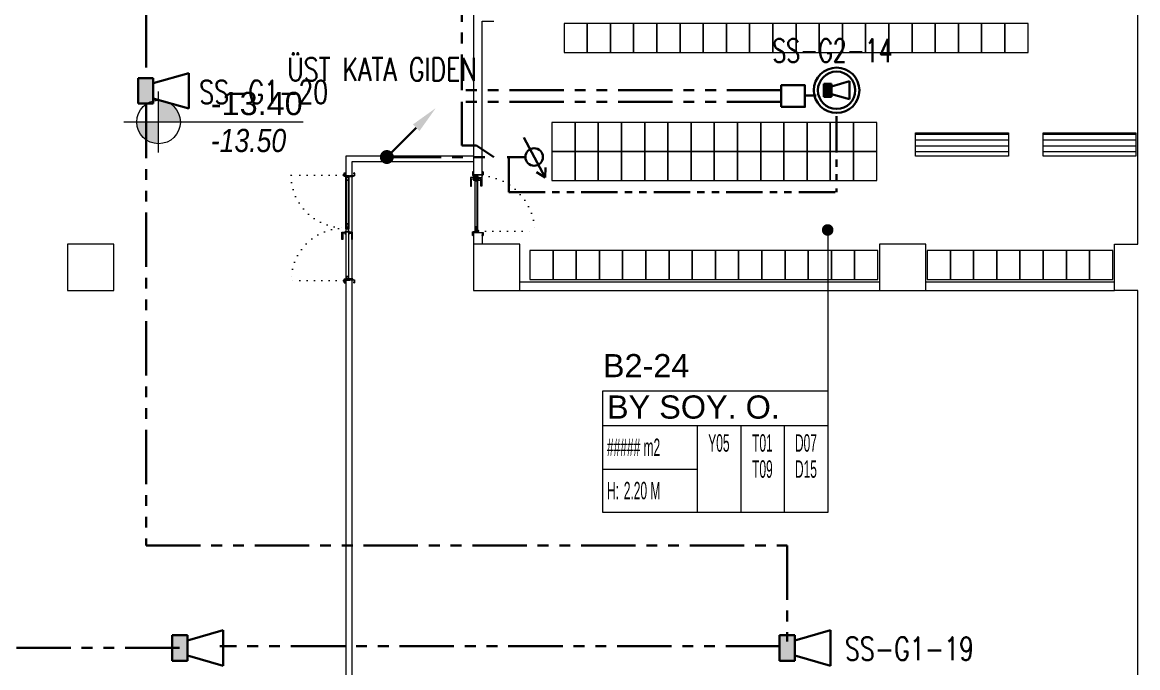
# Model space of a CAD drawing. Header units: metres. Extents: x -13545 to 152404, y -11890 to 28436.
# Drawn here: x 10462 to 12385, y 149 to 1263 of the extents above; entities that cross this region are included whole.
import ezdxf
from ezdxf.enums import TextEntityAlignment as Align

# ---------------------------------------------------------------- set-up
doc = ezdxf.new("R2010")
doc.units = ezdxf.units.M
doc.header["$LTSCALE"] = 100
doc.header["$MEASUREMENT"] = 0
for name, pattern in [('DOT2', [0.125, 0, -0.125]), ('HIDDEN', [0.375, 0.25, -0.125]), ('PHANTOM2', [1.25, 0.625, -0.125, 0.125, -0.125, 0.125, -0.125])]:
    doc.linetypes.add(name, pattern=pattern)
doc.layers.get('0').update_dxf_attribs({"color": 9, "lineweight": 9})
for name, color, linetype, lineweight in [('00', 9, 'Continuous', 9), ('01', 9, 'Continuous', 9), ('06B', 9, 'Continuous', 9), ('06C', 9, 'Continuous', 9), ('06C @ 1', 9, 'Continuous', 9), ('09', 9, 'Continuous', 9), ('10', 9, 'Continuous', 9), ('12', 9, 'Continuous', 9), ('20', 9, 'DOT2', 9), ('21', 9, 'Continuous', 9), ('21_mahal200', 9, 'Continuous', 9), ('E-3W ACİL ANONS İÇİN HOPARLÖR (GÖMME) (YANGINA DAYANIKLI)', 7, 'Continuous', 30), ('E-6W ACİL ANONS İÇİN HOPARLÖR (SIVAÜSTÜ) (YANGINA DAYANIKLI)', 7, 'Continuous', 30), ('E-KABLO', 7, 'Continuous', 30), ('E-OK', 3, 'Continuous', 30), ('E-SES AYAR ANAHTARI', 7, 'Continuous', 30), ('E-YAZI', 7, 'Continuous', 30), ('TEFRİŞ', 9, 'Continuous', 9)]:
    doc.layers.add(name, color=color, linetype=linetype, lineweight=lineweight)
doc.styles.add('Arial', font='arial.ttf', dxfattribs={"height": 2.5})
doc.styles.add('ILGAZ', font='txttw.shx')
doc.styles.add('MuuM_TEXT-ITALIC', font='ARIALNI.TTF')
doc.styles.add('MuuM_TEXT-STANDART', font='ARIALN.TTF')
doc.dimstyles.new('MuuM_DIM200', dxfattribs={"dimscale": 20, "dimtxt": 2, "dimasz": 1, "dimexe": 1, "dimexo": 1, "dimgap": 1, "dimtad": 1, "dimdec": 1, "dimrnd": 0.5, "dimdsep": 46, "dimtxsty": 'MuuM_TEXT-STANDART', "dimblk": 'ARCHTICK', "dimcen": 0, "dimdle": 0.15, "dimclrd": 256, "dimclre": 256, "dimclrt": 256, "dimadec": 0, "dimazin": 0, "dimtfac": 5, "dimtdec": 1, "dimtix": 1, "dimtmove": 2, "dimatfit": 3, "dimldrblk": 'DOT', "dimfxl": 3, "dimfxlon": 1, "dimtolj": 1, "dimlwd": -1, "dimlwe": -1, "dimarcsym": 0})

# ---------------------------------------------------------------- blocks, each defined once
blk = doc.blocks.new('100_SES AYAR ANAHTARI')
at = {"layer": 'E-SES AYAR ANAHTARI', "color": 4}
for p, q in [((1.776, 3.255), (-1.686, 1.426)), ((1.776, 3.255), (0.915, 3.283)), ((1.776, 3.255), (1.312, 2.529)), ((0, 0), (0, 1.561))]:
    blk.add_line(p, q, dxfattribs=at)
blk.add_circle((0, 2.317), 0.756, dxfattribs=at)
blk = doc.blocks.new('100_3W ACİL ANONS İÇİN HOPARLÖR (GÖMME) (YANGINA DAYANIKLI)')
at = {"layer": 'E-3W ACİL ANONS İÇİN HOPARLÖR (GÖMME) (YANGINA DAYANIKLI)', "color": 4}
for p, q in [((-1.58, -0.79), (-1.58, 0.79)), ((-1.58, 0.79), (-0.63, 0.79)), ((-0.63, 0.47), (1.58, 1.11)), ((-0.63, 0.79), (-0.63, -0.79)), ((1.58, -1.11), (1.58, 1.11)), ((-0.63, -0.79), (-1.58, -0.79)), ((-0.63, -0.47), (1.58, -1.11))]:
    blk.add_line(p, q, dxfattribs=at)
at = {"layer": 'E-3W ACİL ANONS İÇİN HOPARLÖR (GÖMME) (YANGINA DAYANIKLI)', "color": 3}
for radius in [2.8, 2.3]:
    blk.add_circle((0, 0), radius, dxfattribs=at)
at = {"layer": 'E-3W ACİL ANONS İÇİN HOPARLÖR (GÖMME) (YANGINA DAYANIKLI)', "color": 4}
blk.add_solid([(-1.58, 0.79), (-0.63, 0.79), (-1.58, -0.79), (-0.63, -0.79)], dxfattribs=at)
blk = doc.blocks.new('*U200')
at = {"layer": 'E-OK', "color": 3, "linetype": 'Continuous'}
blk.add_line((-126.3, -126.2), (0, 0), dxfattribs=at)
at = {"layer": 'E-OK', "color": 4, "linetype": 'Continuous', "const_width": 30}
blk.add_lwpolyline([(-15, 0, 1), (15, 0, 1)], format="xyb", close=True, dxfattribs=at)
at = {"layer": 'E-OK', "color": 3, "linetype": 'Continuous'}
blk.add_solid([(-112.2, -140.4), (-140.4, -112.1), (-211.2, -211)], dxfattribs=at)
blk = doc.blocks.new('100_6W ACİL ANONS İÇİN HOPARLÖR (SIVAÜSTÜ) (YANGINA DAYANIKLI)')
at = {"layer": 'E-6W ACİL ANONS İÇİN HOPARLÖR (SIVAÜSTÜ) (YANGINA DAYANIKLI)'}
blk.add_hatch(color=4, dxfattribs=at).paths.add_polyline_path([(0, 1.097), (1.317, 1.097), (1.317, -1.097), (0, -1.097)])
at = {"layer": 'E-6W ACİL ANONS İÇİN HOPARLÖR (SIVAÜSTÜ) (YANGINA DAYANIKLI)', "color": 4}
for p, q in [((0, -1.097), (0, 1.097)), ((0, 1.097), (1.317, 1.097)), ((1.317, 0.658), (4.389, 1.536)), ((1.317, 1.097), (1.317, -1.097)), ((4.389, -1.536), (4.389, 1.536)), ((1.317, -0.658), (4.389, -1.536)), ((1.317, -1.097), (0, -1.097))]:
    blk.add_line(p, q, dxfattribs=at)
blk = doc.blocks.new('p-kolon_80x80')
blk.add_lwpolyline([(-40, -40), (40, -40), (40, 40), (-40, 40)], close=True)
blk = doc.blocks.new('2.bod.sitatik')
at = {"layer": '01'}
blk.add_lwpolyline([(12385, -8550), (12385, -7830), (12345, -7830), (12345, -7750), (12385, -7750), (12385, -7030), (12385, -7030), (12345, -7030), (12345, -6950), (12385, -6950), (12385, -6950), (12385, -6322.8)], dxfattribs=at)
for p in [(10580, -7790), (11280, -7790), (11980, -7790)]:
    blk.add_blockref('p-kolon_80x80', p, dxfattribs=at)
blk = doc.blocks.new('p-kapı kolu')
for points in [[(2.2, 0), (2.2, -1.25), (-2.2, -1.25), (-2.2, 0), (2.2, 0)], [(1.225, -1.25), (1.225, -7.5), (-13.775, -7.5), (-13.775, -5.625), (-1.025, -5.625), (-1.025, -5.625), (-1.025, -1.25), (1.225, -1.25)]]:
    blk.add_lwpolyline(points)
blk = doc.blocks.new('K-AH-01')
at = {"layer": '09'}
h = blk.add_hatch(dxfattribs=at)
h.set_pattern_fill('LOGEND', color=256, scale=10, style=0)
h.set_pattern_definition([(7e-15, (-3944.073, -2726.897), (10, 10), [3, -7]), (7e-15, (-3944.073, -2726.397), (10, 10), [3, -7]), (7e-15, (-3943.573, -2725.397), (10, 10), [2, -8]), (7e-15, (-3943.073, -2724.397), (10, 10), [1.5, -8.5]), (7e-15, (-3943.073, -2723.397), (10, 10), [1, -9]), (7e-15, (-3945.573, -2722.397), (10, 10), [0.5, -2.5, 0.5, -6.5]), (7e-15, (-3944.073, -2721.897), (10, 10), [0.5, -4, 1.5, -4]), (7e-15, (-3942.073, -2721.397), (10, 10), [0.5, -0.5, 0.5, -8.5]), (7e-15, (-3942.573, -2720.897), (10, 10), [0.5, -9.5]), (7e-15, (-3943.073, -2719.897), (10, 10), [1.5, -8.5]), (7e-15, (-3943.073, -2718.897), (10, 10), [2, -8]), (7e-15, (-3943.573, -2717.897), (10, 10), [2.5, -3, 0.5, -4]), (90, (-3947.573, -2723.897), (-10, 10), [0.5, -1, 2.5, -6]), (90, (-3947.073, -2722.897), (-10, 10), [0.5, -0.5, 1.5, -7.5]), (90, (-3946.573, -2718.897), (-10, 10), [1, -9]), (90, (-3946.073, -2722.897), (-10, 10), [2, -3, 0.5, -4.5]), (90, (-3945.573, -2717.397), (-10, 10), [0.5, -9.5]), (90, (-3945.073, -2722.397), (-10, 10), [1.5, -8.5]), (90, (-3944.073, -2721.897), (-10, 10), [1, -9]), (90, (-3943.073, -2721.897), (-10, 10), [0.5, -1.5, 1.5, -6.5]), (90, (-3942.573, -2721.397), (-10, 10), [0.5, -9.5]), (90, (-3942.073, -2723.397), (-10, 10), [1.4, -8.6]), (90, (-3941.573, -2725.397), (-10, 10), [1, -9]), (90, (-3940.573, -2721.397), (-10, 10), [0.5, -9.5]), (90, (-3939.573, -2721.897), (-10, 10), [1.5, -8.5]), (90, (-3938.573, -2721.897), (-10, 10), [1.5, -8.5]), (45, (-3940.073, -2725.8966), (1e-15, 10), [0.7071, -0.7071, 0.7071, -12.020836]), (45, (-3942.073, -2723.3966), (1e-15, 10), [1.4142, -12.727936]), (45, (-3946.073, -2718.3966), (1e-15, 10), [1.4142, -12.727936]), (45, (-3944.073, -2720.8966), (1e-15, 10), [1.4142, -12.727936]), (45, (-3943.573, -2722.8966), (1e-15, 10), [1.4142, -12.727936]), (45, (-3940.573, -2724.8966), (1e-15, 10), [1.4142, -12.727936]), (45, (-3941.573, -2724.3966), (1e-15, 10), [2.12132, -12.020816]), (45, (-3944.573, -2719.8966), (1e-15, 10), [0.7071, -13.435036]), (45, (-3945.073, -2718.8966), (1e-15, 10), [0.7071, -13.435036]), (45, (-3941.073, -2718.8966), (1e-15, 10), [0.7071, -13.435036]), (45, (-3945.073, -2723.8966), (1e-15, 10), [0.7071, -13.435036]), (45, (-3939.573, -2720.3966), (1e-15, 10), [0.7071, -13.435036]), (45, (-3943.073, -2721.3966), (1e-15, 10), [0.7071, -13.435036]), (45, (-3942.073, -2720.3966), (1e-15, 10), [0.7071, -13.435036]), (135, (-3942.573, -2722.3966), (-10, 1e-15), [0.7071, -0.7071, 2.12132, -10.606616]), (135, (-3941.073, -2722.3966), (-10, 1e-15), [0.7071, -13.435036]), (135, (-3941.073, -2725.8966), (-10, 1e-15), [0.7071, -13.435036]), (135, (-3943.073, -2723.3966), (-10, 1e-15), [0.7071, -13.435036]), (135, (-3941.573, -2721.3966), (-10, 1e-15), [0.7071, -13.435036]), (135, (-3944.073, -2723.8966), (-10, 1e-15), [0.7071, -13.435036]), (135, (-3940.073, -2723.8966), (-10, 1e-15), [0.7071, -13.435036]), (135, (-3947.073, -2726.8966), (-10, 1e-15), [0.7071, -13.435036]), (135, (-3946.573, -2726.3966), (-10, 1e-15), [1.4142, -12.727936]), (135, (-3946.073, -2725.8966), (-10, 1e-15), [1.4142, -12.727936]), (135, (-3945.073, -2725.8966), (-10, 1e-15), [1.4142, -12.727936]), (135, (-3944.573, -2724.8966), (-10, 1e-15), [1.4142, -12.727936]), (135, (-3940.573, -2720.8966), (-10, 1e-15), [1.4142, -12.727936]), (135, (-3938.573, -2725.8966), (-10, 1e-15), [1.4142, -12.727936]), (135, (-3938.073, -2717.8966), (-10, 1e-15), [1.4142, -12.727936]), (135, (-3938.073, -2718.8966), (-10, 1e-15), [1.4142, -12.727936]), (135, (-3939.073, -2719.3966), (-10, 1e-15), [1.4142, -12.727936]), (135, (-3946.073, -2719.3966), (-10, 1e-15), [2.12132, -12.020816]), (135, (-3939.573, -2720.3966), (-10, 1e-15), [2.12132, -12.020816]), (26.56505, (-3945.0727, -2717.3966), (10, 4e-09), [1.118, -21.24268]), (26.56505, (-3945.0727, -2722.3966), (10, 4e-09), [1.118, -21.24268]), (26.56505, (-3944.0727, -2719.3966), (10, 4e-09), [1.118, -21.24268]), (26.56505, (-3941.0727, -2726.3966), (10, 4e-09), [1.118, -21.24268]), (26.56505, (-3941.5727, -2725.3966), (10, 4e-09), [1.118, -21.24268]), (26.56505, (-3944.5727, -2723.3966), (10, 4e-09), [1.118, -21.24268]), (26.56505, (-3944.5727, -2718.3966), (10, 4e-09), [1.118, -21.24268]), (26.56505, (-3941.5727, -2721.3966), (10, 4e-09), [2.236, -20.12468]), (63.43495, (-3941.5727, -2719.8966), (5e-10, 10), [1.118, -21.24268]), (63.43495, (-3940.0727, -2722.8966), (5e-10, 10), [1.118, -21.24268]), (63.43495, (-3945.0727, -2720.8966), (5e-10, 10), [1.118, -21.24268]), (63.43495, (-3947.0727, -2720.3966), (5e-10, 10), [1.118, -21.24268]), (63.43495, (-3941.0727, -2722.3966), (5e-10, 10), [1.118, -21.24268]), (63.43495, (-3942.0727, -2722.3966), (5e-10, 10), [1.118, -21.24268]), (63.43495, (-3946.0727, -2720.8966), (5e-10, 10), [2.236, -20.12468]), (63.43495, (-3938.5727, -2724.3966), (5e-10, 10), [2.236, -20.12468]), (63.43495, (-3939.5727, -2723.8966), (5e-10, 10), [2.236, -20.12468]), (116.56505, (-3947.5727, -2725.3966), (-4e-09, 10), [1.118, -21.24268]), (116.56505, (-3947.5727, -2719.8966), (-4e-09, 10), [1.118, -21.24268]), (116.56505, (-3945.5727, -2726.8966), (-4e-09, 10), [1.118, -21.24268]), (116.56505, (-3946.5727, -2717.8966), (-4e-09, 10), [1.118, -21.24268]), (116.56505, (-3945.5727, -2723.8966), (-4e-09, 10), [1.118, -21.24268]), (116.56505, (-3943.5727, -2722.8966), (-4e-09, 10), [1.118, -21.24268]), (116.56505, (-3942.5727, -2720.8966), (-4e-09, 10), [1.118, -21.24268]), (116.56505, (-3947.0727, -2724.8966), (3.2e-06, 10.0000016), [1.118, -21.24268]), (116.56505, (-3944.5727, -2723.3966), (-4e-09, 10), [1.118, -21.24268]), (116.56505, (-3941.5727, -2724.3966), (-4e-09, 10), [1.118, -21.24268]), (116.56505, (-3940.5727, -2723.3966), (-4e-09, 10), [1.118, -21.24268]), (116.56505, (-3938.5727, -2720.3966), (-4e-09, 10), [1.118, -21.24268]), (116.56505, (-3946.0727, -2717.3966), (-4e-09, 10), [1.118, -21.24268]), (116.56505, (-3947.5727, -2717.8966), (-4e-09, 10), [2.236, -20.12468]), (116.56505, (-3946.0727, -2724.8966), (-4e-09, 10), [2.236, -20.12468]), (153.43495, (-3947.5727, -2726.3966), (-10, 5e-10), [1.118, -21.24268]), (153.43495, (-3939.0727, -2726.8966), (-10, 5e-10), [1.118, -21.24268]), (153.43495, (-3939.5727, -2721.8966), (-10, 5e-10), [1.118, -21.24268]), (153.43495, (-3943.5727, -2725.3966), (-10, 5e-10), [1.118, -21.24268]), (153.43495, (-3944.0727, -2726.3966), (-10, 5e-10), [1.118, -21.24268]), (153.43495, (-3943.0727, -2724.3966), (-10, 5e-10), [1.118, -21.24268]), (153.43495, (-3940.0727, -2718.3966), (-10, 5e-10), [1.118, -21.24268]), (153.43495, (-3939.0727, -2717.8966), (-10, 5e-10), [2.236, -20.12468])])
h.paths.add_polyline_path([(10.8, 6.5), (10.8, 2.5), (0.8, 2.5), (0.8, 6.5)])
h = blk.add_hatch(dxfattribs=at)
h.set_pattern_fill('LOGEND', color=256, scale=10, style=0)
h.set_pattern_definition([(7e-15, (-3938.781, -2726.897), (10, 10), [3, -7]), (7e-15, (-3938.781, -2726.397), (10, 10), [3, -7]), (7e-15, (-3938.281, -2725.397), (10, 10), [2, -8]), (7e-15, (-3937.781, -2724.397), (10, 10), [1.5, -8.5]), (7e-15, (-3937.781, -2723.397), (10, 10), [1, -9]), (7e-15, (-3940.281, -2722.397), (10, 10), [0.5, -2.5, 0.5, -6.5]), (7e-15, (-3938.781, -2721.897), (10, 10), [0.5, -4, 1.5, -4]), (7e-15, (-3936.781, -2721.397), (10, 10), [0.5, -0.5, 0.5, -8.5]), (7e-15, (-3937.281, -2720.897), (10, 10), [0.5, -9.5]), (7e-15, (-3937.781, -2719.897), (10, 10), [1.5, -8.5]), (7e-15, (-3937.781, -2718.897), (10, 10), [2, -8]), (7e-15, (-3938.281, -2717.897), (10, 10), [2.5, -3, 0.5, -4]), (90, (-3942.281, -2723.897), (-10, 10), [0.5, -1, 2.5, -6]), (90, (-3941.781, -2722.897), (-10, 10), [0.5, -0.5, 1.5, -7.5]), (90, (-3941.281, -2718.897), (-10, 10), [1, -9]), (90, (-3940.781, -2722.897), (-10, 10), [2, -3, 0.5, -4.5]), (90, (-3940.281, -2717.397), (-10, 10), [0.5, -9.5]), (90, (-3939.781, -2722.397), (-10, 10), [1.5, -8.5]), (90, (-3938.781, -2721.897), (-10, 10), [1, -9]), (90, (-3937.781, -2721.897), (-10, 10), [0.5, -1.5, 1.5, -6.5]), (90, (-3937.281, -2721.397), (-10, 10), [0.5, -9.5]), (90, (-3936.781, -2723.397), (-10, 10), [1.4, -8.6]), (90, (-3936.281, -2725.397), (-10, 10), [1, -9]), (90, (-3935.281, -2721.397), (-10, 10), [0.5, -9.5]), (90, (-3934.281, -2721.897), (-10, 10), [1.5, -8.5]), (90, (-3933.281, -2721.897), (-10, 10), [1.5, -8.5]), (45, (-3934.781, -2725.8966), (1e-15, 10), [0.7071, -0.7071, 0.7071, -12.020836]), (45, (-3936.781, -2723.3966), (1e-15, 10), [1.4142, -12.727936]), (45, (-3940.781, -2718.3966), (1e-15, 10), [1.4142, -12.727936]), (45, (-3938.781, -2720.8966), (1e-15, 10), [1.4142, -12.727936]), (45, (-3938.281, -2722.8966), (1e-15, 10), [1.4142, -12.727936]), (45, (-3935.281, -2724.8966), (1e-15, 10), [1.4142, -12.727936]), (45, (-3936.281, -2724.3966), (1e-15, 10), [2.12132, -12.020816]), (45, (-3939.281, -2719.8966), (1e-15, 10), [0.7071, -13.435036]), (45, (-3939.781, -2718.8966), (1e-15, 10), [0.7071, -13.435036]), (45, (-3935.781, -2718.8966), (1e-15, 10), [0.7071, -13.435036]), (45, (-3939.781, -2723.8966), (1e-15, 10), [0.7071, -13.435036]), (45, (-3934.281, -2720.3966), (1e-15, 10), [0.7071, -13.435036]), (45, (-3937.781, -2721.3966), (1e-15, 10), [0.7071, -13.435036]), (45, (-3936.781, -2720.3966), (1e-15, 10), [0.7071, -13.435036]), (135, (-3937.281, -2722.3966), (-10, 1e-15), [0.7071, -0.7071, 2.12132, -10.606616]), (135, (-3935.781, -2722.3966), (-10, 1e-15), [0.7071, -13.435036]), (135, (-3935.781, -2725.8966), (-10, 1e-15), [0.7071, -13.435036]), (135, (-3937.781, -2723.3966), (-10, 1e-15), [0.7071, -13.435036]), (135, (-3936.281, -2721.3966), (-10, 1e-15), [0.7071, -13.435036]), (135, (-3938.781, -2723.8966), (-10, 1e-15), [0.7071, -13.435036]), (135, (-3934.781, -2723.8966), (-10, 1e-15), [0.7071, -13.435036]), (135, (-3941.781, -2726.8966), (-10, 1e-15), [0.7071, -13.435036]), (135, (-3941.281, -2726.3966), (-10, 1e-15), [1.4142, -12.727936]), (135, (-3940.781, -2725.8966), (-10, 1e-15), [1.4142, -12.727936]), (135, (-3939.781, -2725.8966), (-10, 1e-15), [1.4142, -12.727936]), (135, (-3939.281, -2724.8966), (-10, 1e-15), [1.4142, -12.727936]), (135, (-3935.281, -2720.8966), (-10, 1e-15), [1.4142, -12.727936]), (135, (-3933.281, -2725.8966), (-10, 1e-15), [1.4142, -12.727936]), (135, (-3932.781, -2717.8966), (-10, 1e-15), [1.4142, -12.727936]), (135, (-3932.781, -2718.8966), (-10, 1e-15), [1.4142, -12.727936]), (135, (-3933.781, -2719.3966), (-10, 1e-15), [1.4142, -12.727936]), (135, (-3940.781, -2719.3966), (-10, 1e-15), [2.12132, -12.020816]), (135, (-3934.281, -2720.3966), (-10, 1e-15), [2.12132, -12.020816]), (26.56505, (-3939.7813, -2717.3966), (10, 4e-09), [1.118, -21.24268]), (26.56505, (-3939.7813, -2722.3966), (10, 4e-09), [1.118, -21.24268]), (26.56505, (-3938.7813, -2719.3966), (10, 4e-09), [1.118, -21.24268]), (26.56505, (-3935.7813, -2726.3966), (10, 4e-09), [1.118, -21.24268]), (26.56505, (-3936.2813, -2725.3966), (10, 4e-09), [1.118, -21.24268]), (26.56505, (-3939.2813, -2723.3966), (10, 4e-09), [1.118, -21.24268]), (26.56505, (-3939.2813, -2718.3966), (10, 4e-09), [1.118, -21.24268]), (26.56505, (-3936.2813, -2721.3966), (10, 4e-09), [2.236, -20.12468]), (63.43495, (-3936.2813, -2719.8966), (5e-10, 10), [1.118, -21.24268]), (63.43495, (-3934.7813, -2722.8966), (5e-10, 10), [1.118, -21.24268]), (63.43495, (-3939.7813, -2720.8966), (5e-10, 10), [1.118, -21.24268]), (63.43495, (-3941.7813, -2720.3966), (5e-10, 10), [1.118, -21.24268]), (63.43495, (-3935.7813, -2722.3966), (5e-10, 10), [1.118, -21.24268]), (63.43495, (-3936.7813, -2722.3966), (5e-10, 10), [1.118, -21.24268]), (63.43495, (-3940.7813, -2720.8966), (5e-10, 10), [2.236, -20.12468]), (63.43495, (-3933.2813, -2724.3966), (5e-10, 10), [2.236, -20.12468]), (63.43495, (-3934.2813, -2723.8966), (5e-10, 10), [2.236, -20.12468]), (116.56505, (-3942.2813, -2725.3966), (-4e-09, 10), [1.118, -21.24268]), (116.56505, (-3942.2813, -2719.8966), (-4e-09, 10), [1.118, -21.24268]), (116.56505, (-3940.2813, -2726.8966), (-4e-09, 10), [1.118, -21.24268]), (116.56505, (-3941.2813, -2717.8966), (-4e-09, 10), [1.118, -21.24268]), (116.56505, (-3940.2813, -2723.8966), (-4e-09, 10), [1.118, -21.24268]), (116.56505, (-3938.2813, -2722.8966), (-4e-09, 10), [1.118, -21.24268]), (116.56505, (-3937.2813, -2720.8966), (-4e-09, 10), [1.118, -21.24268]), (116.56505, (-3941.7813, -2724.8966), (3.2e-06, 10.0000016), [1.118, -21.24268]), (116.56505, (-3939.2813, -2723.3966), (-4e-09, 10), [1.118, -21.24268]), (116.56505, (-3936.2813, -2724.3966), (-4e-09, 10), [1.118, -21.24268]), (116.56505, (-3935.2813, -2723.3966), (-4e-09, 10), [1.118, -21.24268]), (116.56505, (-3933.2813, -2720.3966), (-4e-09, 10), [1.118, -21.24268]), (116.56505, (-3940.7813, -2717.3966), (-4e-09, 10), [1.118, -21.24268]), (116.56505, (-3942.2813, -2717.8966), (-4e-09, 10), [2.236, -20.12468]), (116.56505, (-3940.7813, -2724.8966), (-4e-09, 10), [2.236, -20.12468]), (153.43495, (-3942.2813, -2726.3966), (-10, 5e-10), [1.118, -21.24268]), (153.43495, (-3933.7813, -2726.8966), (-10, 5e-10), [1.118, -21.24268]), (153.43495, (-3934.2813, -2721.8966), (-10, 5e-10), [1.118, -21.24268]), (153.43495, (-3938.2813, -2725.3966), (-10, 5e-10), [1.118, -21.24268]), (153.43495, (-3938.7813, -2726.3966), (-10, 5e-10), [1.118, -21.24268]), (153.43495, (-3937.7813, -2724.3966), (-10, 5e-10), [1.118, -21.24268]), (153.43495, (-3934.7813, -2718.3966), (-10, 5e-10), [1.118, -21.24268]), (153.43495, (-3933.7813, -2717.8966), (-10, 5e-10), [2.236, -20.12468])])
h.paths.add_polyline_path([(89.1, 2.5), (89.1, 6.5), (99.1, 6.5), (99.1, 2.5)])
at = {"layer": '10'}
for points in [[(-0.4, -1.7), (1.3, -1.7, 0.414214), (1.6, -1.4), (1.6, 1.1, 0.414214), (1.3, 1.4, 0.414214), (1, 1.1), (1, 0.2), (0.2, 0.2), (0.2, 16.4, 0.414214), (-0.1, 16.7), (-4.6, 16.7, 0.414214), (-4.9, 16.4), (-4.9, 15.3, 0.414214), (-4.6, 15), (-3.5, 15), (-3.5, 15.2), (-4.6, 15.2, -0.414214), (-4.7, 15.3), (-4.7, 16.4, -0.414214), (-4.6, 16.5), (-0.2, 16.5), (-0.1, 16.5, -0.414214), (0, 16.4), (0, 0), (1.2, 0), (1.2, 1.1, -0.414214), (1.3, 1.2, -0.414214), (1.4, 1.1), (1.4, -1.4, -0.414214), (1.3, -1.5), (-0.4, -1.5), (-4.6, -1.5, -0.414214), (-4.7, -1.4), (-4.7, -0.3, -0.414214), (-4.6, -0.2), (-3.5, -0.2), (-3.5, 0), (-4.6, 0, 0.414214), (-4.9, -0.3), (-4.9, -1.4, 0.414214), (-4.6, -1.7)], [(2.1, 7.6), (0.8, 7), (0.8, 4.1), (0.6, 4.1), (0.6, 7.1), (2, 7.8, -14.796002)], [(100.4, -1.7), (98.7, -1.7, -0.414214), (98.4, -1.4), (98.4, 1.1, -0.414214), (98.7, 1.4, -0.414214), (99, 1.1), (99, 0.2), (99.8, 0.2), (99.8, 16.4, -0.414214), (100.1, 16.7), (104.6, 16.7, -0.414214), (104.9, 16.4), (104.9, 15.3, -0.414214), (104.6, 15), (103.5, 15), (103.5, 15.2), (104.6, 15.2, 0.414214), (104.7, 15.3), (104.7, 16.4, 0.414214), (104.6, 16.5), (100.2, 16.5), (100.1, 16.5, 0.414214), (100, 16.4), (100, 0), (98.8, 0), (98.8, 1.1, 0.414214), (98.7, 1.2, 0.414214), (98.6, 1.1), (98.6, -1.4, 0.414214), (98.7, -1.5), (100.4, -1.5), (104.6, -1.5, 0.414214), (104.7, -1.4), (104.7, -0.3, 0.414214), (104.6, -0.2), (103.5, -0.2), (103.5, 0), (104.6, 0, -0.414214), (104.9, -0.3), (104.9, -1.4, -0.414214), (104.6, -1.7)]]:
    blk.add_lwpolyline(points, format="xyb", close=True, dxfattribs=at)
blk.add_circle((2.7, 8.1), 0.55, dxfattribs=at)
at = {"layer": '12'}
for points in [[(0.8, 6.5), (99.1, 6.5), (99.1, 7), (0.8, 7)], [(0.8, 2.5), (10.8, 2.5), (10.8, 6.5), (0.8, 6.5)], [(0.8, 2.5), (99.1, 2.5), (99.1, 2), (0.8, 2)], [(89.1, 2.5), (99.1, 2.5), (99.1, 6.5), (89.1, 6.5)]]:
    blk.add_lwpolyline(points, close=True, dxfattribs=at)
at = {"layer": '20'}
blk.add_lwpolyline([(2.7, 8.1), (2.7, 105.2)], dxfattribs=at)
at = {"layer": '20', "linetype": 'HIDDEN'}
for points in [[(2, 6.9), (2, 5.4), (3.5, 5.4), (3.5, 6.9)], [(2.2, 7.6), (2.2, 5.6), (3.3, 5.6), (3.3, 7.6)]]:
    blk.add_lwpolyline(points, dxfattribs=at)
at = {"layer": '20'}
blk.add_arc((0.8, 7), 98.3, 357.0842, 88.8632, dxfattribs=at)
at = {"layer": '06C @ 1', "xscale": -1, "rotation": 180}
blk.add_blockref('p-kapı kolu', (94.1, 7), dxfattribs=at)
at = {"layer": '06C @ 1'}
blk.add_blockref('p-kapı kolu', (94.1, 2), dxfattribs=at)
blk = doc.blocks.new('0_elevationtarget-p-bk')
h = blk.add_hatch(color=250)
h.paths.add_polyline_path([(1.875, 0, 0.414214), (0, 1.875), (0, 0)])
h.paths.add_polyline_path([(0, 0), (-1.875, 0, 0.414214), (0, -1.875)])
blk.add_line((0, -2.625), (0, 2.625))
blk.add_lwpolyline([(12.453, 0), (-3, 0)])
blk.add_circle((0, 0), 1.875)
at = {"style": 'Arial'}
blk.add_attdef('BITMISKOT', text='', height=2, dxfattribs=at).set_placement((4.5, 0), align=Align.BOTTOM_LEFT)
at = {"style": 'MuuM_TEXT-ITALIC'}
blk.add_attdef('FINISHINGFLOORLEVEL', text='', height=2, dxfattribs=at).set_placement((4.5, -0.592), align=Align.TOP_LEFT)
blk = doc.blocks.new('_ArchTick')
at = {"color": 0, "linetype": 'ByBlock', "const_width": 0.15}
blk.add_lwpolyline([(-0.5, -0.5), (0.5, 0.5)], dxfattribs=at)
blk = doc.blocks.new('_Dot')
at = {"color": 0, "linetype": 'ByBlock', "lineweight": -2}
blk.add_line((-0.5, 0), (-1, 0), dxfattribs=at)
at = {"color": 0, "linetype": 'ByBlock', "const_width": 0.5}
blk.add_lwpolyline([(-0.25, 0, 1), (0.25, 0, 1)], format="xyb", close=True, dxfattribs=at)
blk = doc.blocks.new('0_roomno2')
blk.add_lwpolyline([(19.375, -10.5), (0, -10.5), (0, 0), (19.375, 0)], close=True)
for points in [[(0, -3), (19.375, -3)], [(8.125, -3), (8.125, -10.5)], [(11.875, -3), (11.875, -10.5)], [(15.625, -3), (15.625, -10.5)], [(0, -6.75), (8.125, -6.75)]]:
    blk.add_lwpolyline(points)
at = {"style": 'MuuM_TEXT-STANDART', "width": 0.6}
blk.add_text('H:', height=1.5, dxfattribs=at).set_placement((0.35, -8.608), align=Align.MIDDLE_LEFT)
at = {"style": 'Arial'}
blk.add_attdef('ODANO', (0, 1.17), '', height=2, dxfattribs=at)
blk.add_attdef('MEKANADI', text='', height=2, dxfattribs=at).set_placement((0.35, -3), align=Align.BOTTOM_LEFT)
at = {"style": 'MuuM_TEXT-STANDART', "width": 0.6}
for tag, p in [('YER01', (10, -4.5)), ('TAVAN01', (13.75, -4.5)), ('DUVAR01', (17.5, -4.5)), ('YER02', (10, -6.75)), ('TAVAN02', (13.75, -6.75)), ('DUVAR02', (17.5, -6.75)), ('YER03', (10, -9)), ('TAVAN03', (13.75, -9)), ('DUVAR03', (17.5, -9))]:
    blk.add_attdef(tag, text='', height=1.5, dxfattribs=at).set_placement(p, align=Align.MIDDLE_CENTER)
for tag, p in [('M2', (0.35, -4.875)), ('TEMIZTAVANYUKSEKLIGI', (1.8, -8.608))]:
    blk.add_attdef(tag, text='', height=1.5, dxfattribs=at).set_placement(p, align=Align.MIDDLE_LEFT)
blk = doc.blocks.new('p-giyinme dolabı')
blk.add_lwpolyline([(40, -20), (40, 20), (-10, 20), (-10, -20)], close=True)
blk = doc.blocks.new('p-bank')
h = blk.add_hatch()
h.set_pattern_fill('_USER', color=256, scale=10, angle=90, pattern_type=0)
h.set_pattern_definition([(90, (-220, 160), (-10, 6e-16), [])])
h.paths.add_polyline_path([(-20, 0), (-20, 160), (20, 160), (20, 0)])
blk.add_lwpolyline([(-20, 0), (-20, 160), (20, 160), (20, 0)], close=True)
blk = doc.blocks.new('prf-scr2')
at = {"linetype": 'DOT2', "ltscale": 10}
blk.add_line((0, 0.2), (0, -1.1), dxfattribs=at)
for p, q in [((-0.1, -0.2), (0.1, -0.3)), ((0.1, -0.2), (-0.1, -0.2)), ((0.1, -0.3), (-0.1, -0.3)), ((-0.1, -0.3), (0.1, -0.4)), ((0.1, -0.4), (-0.1, -0.4)), ((0.1, -0.5), (-0.1, -0.4)), ((-0.1, -0.4), (0.1, -0.4)), ((0.1, -0.6), (-0.1, -0.5)), ((-0.1, -0.5), (0.1, -0.5)), ((-0.1, -0.6), (0.1, -0.7)), ((0.1, -0.6), (-0.1, -0.6)), ((-0.1, -0.6), (0.1, -0.6)), ((-0.1, -0.7), (0.1, -0.8)), ((0.1, -0.7), (-0.1, -0.7)), ((-0.1, -0.8), (0.1, -0.8)), ((0.1, -0.8), (-0.1, -0.8)), ((0.1, -0.2), (0, -0.1)), ((0, -0.2), (0.1, -0.2))]:
    blk.add_line(p, q)
blk.add_lwpolyline([(0.2, 0), (-0.2, 0), (-0.2, 0), (-0.1, -0.1), (0.1, -0.1), (0.2, 0), (0.2, 0)], close=True)
for points in [[(0.2, 0), (-0.2, 0)], [(-0.1, -0.1), (-0.1, -0.2), (-0.1, -0.2), (-0.1, -0.2), (-0.1, -0.2), (-0.1, -0.3), (-0.1, -0.3), (-0.1, -0.3), (-0.1, -0.3), (-0.1, -0.4), (-0.1, -0.4), (-0.1, -0.4), (-0.1, -0.4), (-0.1, -0.4), (-0.1, -0.5), (-0.1, -0.5), (-0.1, -0.5), (-0.1, -0.5), (-0.1, -0.5), (-0.1, -0.5), (-0.1, -0.6), (-0.1, -0.6), (-0.1, -0.6), (-0.1, -0.6), (-0.1, -0.6), (-0.1, -0.7), (-0.1, -0.7), (-0.1, -0.7), (-0.1, -0.7), (-0.1, -0.7), (-0.1, -0.8), (-0.1, -0.8), (-0.1, -0.8), (-0.1, -0.8), (0, -0.9), (0, -0.9), (0, -0.9), (0.1, -0.8), (0.1, -0.8), (0.1, -0.7), (0.1, -0.7), (0.1, -0.7), (0.1, -0.7), (0.1, -0.7), (0.1, -0.7), (0.1, -0.6), (0.1, -0.6), (0.1, -0.6), (0.1, -0.6), (0.1, -0.6), (0.1, -0.5), (0.1, -0.5), (0.1, -0.5), (0.1, -0.5), (0.1, -0.4), (0.1, -0.4), (0.1, -0.4), (0.1, -0.4), (0.1, -0.4), (0.1, -0.3), (0.1, -0.3), (0.1, -0.3), (0.1, -0.3), (0.1, -0.3), (0.1, -0.3), (0.1, -0.2), (0.1, -0.2), (0.1, -0.2), (0.1, -0.2), (0.1, -0.2), (0.1, -0.1)]]:
    blk.add_lwpolyline(points)
blk = doc.blocks.new('gr-p-barel kilitli kapı kolu')
at = {"flags": 128}
for points in [[(-0.9, 0.8), (-0.9, 4.9), (-11.7, 4.9), (-11.7, 6.7), (0.9, 6.7), (0.9, 0.8)], [(-0.8, 5), (0.8, 6.6)]]:
    blk.add_lwpolyline(points, dxfattribs=at)
blk.add_lwpolyline([(-2.75, 0), (-2.75, 0.7), (2.75, 0.7), (2.75, 0)])
blk.add_lwpolyline([(-1.3, 0.7), (1.3, 0.7), (1.3, 0.8), (-1.3, 0.8)], close=True)
blk = doc.blocks.new('p-de-02')
at = {"layer": '06C'}
blk.add_lwpolyline([(106.3, -16.6, 1), (106.3, -15.8), (104.3, -15.8), (104.3, -16.6), (106.4, -16.6)], format="xyb", dxfattribs=at)
blk.add_arc((106.3, -16.2), 0.5, 233.1301, 126.8699, dxfattribs=at)
at = {"layer": '09'}
for p, q in [((108.1, -16.7), (108.1, -16.6)), ((108.2, -16.7), (108.2, -16.6)), ((108.3, -16.6), (108.3, -16.7)), ((108.4, -16.7), (108.4, -16.6)), ((108.5, -16.6), (108.5, -16.7)), ((108.6, -16.7), (108.6, -16.6)), ((108.7, -16.6), (108.7, -16.7)), ((108.8, -16.6), (108.8, -16.7)), ((109.3, -21.9), (109.3, -21.7)), ((109.4, -21.7), (109.4, -21.9)), ((109.5, -21.9), (109.5, -21.7)), ((109.6, -21.7), (109.6, -21.9)), ((109.7, -21.9), (109.7, -21.7)), ((109.8, -21.7), (109.8, -21.9)), ((109.9, -21.9), (109.9, -21.7)), ((110, -21.9), (110, -21.7))]:
    blk.add_line(p, q, dxfattribs=at)
at = {"layer": '10'}
for points in [[(14.2, -6.8, -0.414214), (14.3, -6.7), (18.7, -6.7, -0.414214), (18.8, -6.8), (18.8, -14.1), (19, -14.1), (19, -6.8, 0.414214), (18.7, -6.5), (14.3, -6.5, 0.414214), (14, -6.8), (14, -7.7, 0.414214), (14.3, -8), (15.4, -8), (15.4, -7.8), (14.3, -7.8, -0.414214), (14.2, -7.7)], [(19, -9.7, -0.414214), (19.3, -9.4), (20.3, -9.4, -0.414214), (20.6, -9.7), (20.6, -16.1, -0.414214), (20.3, -16.4, -0.414214), (20, -16.1), (20, -15.2), (19, -15.2), (19, -24.2, -0.414214), (18.7, -24.5), (14.3, -24.5, -0.414214), (14, -24.2), (14, -23.3, -0.414214), (14.3, -23), (15.4, -23), (15.4, -23.2), (14.3, -23.2, 0.414214), (14.2, -23.3), (14.2, -24.2, 0.414214), (14.3, -24.3), (18.7, -24.3, 0.414214), (18.8, -24.2), (18.8, -15), (20.2, -15), (20.2, -16.1, 0.414214), (20.3, -16.2, 0.414214), (20.4, -16.1), (20.4, -9.7, 0.414214), (20.3, -9.6), (19.3, -9.6, 0.414214), (19.2, -9.7), (19.2, -10.6), (19, -10.6)], [(198.6, -9.7, 0.414214), (198.3, -9.4), (197.3, -9.4, 0.414214), (197, -9.7), (197, -16.1, 0.414214), (197.3, -16.4, 0.414214), (197.6, -16.1), (197.6, -15.2), (198.6, -15.2), (198.6, -24.2, 0.414214), (198.9, -24.5), (203.3, -24.5, 0.414214), (203.6, -24.2), (203.6, -23.3, 0.414214), (203.3, -23), (202.2, -23), (202.2, -23.2), (203.3, -23.2, -0.414214), (203.4, -23.3), (203.4, -24.2, -0.414214), (203.3, -24.3), (198.9, -24.3, -0.414214), (198.8, -24.2), (198.8, -15), (197.4, -15), (197.4, -16.1, -0.414214), (197.3, -16.2, -0.414214), (197.2, -16.1), (197.2, -9.7, -0.414214), (197.3, -9.6), (198.3, -9.6, -0.414214), (198.4, -9.7), (198.4, -10.6), (198.6, -10.6)], [(203.4, -6.8, 0.414214), (203.3, -6.7), (198.9, -6.7, 0.414214), (198.8, -6.8), (198.8, -14.1), (198.6, -14.1), (198.6, -6.8, -0.414214), (198.9, -6.5), (203.3, -6.5, -0.414214), (203.6, -6.8), (203.6, -7.7, -0.414214), (203.3, -8), (202.2, -8), (202.2, -7.8), (203.3, -7.8, 0.414214), (203.4, -7.7)], [(18.4, -25), (19.8, -24.4), (19.8, -21.5), (20, -21.5), (20, -24.5), (18.5, -25.2, -14.796002)], [(199.2, -25), (197.8, -24.4), (197.8, -21.5), (197.6, -21.5), (197.6, -24.5), (199.1, -25.2, 14.796002)]]:
    blk.add_lwpolyline(points, format="xyb", close=True, dxfattribs=at)
for points in [[(108.2, -20.1), (108.2, -18.1), (108.5, -18.1), (108.5, -17), (20.3, -17), (20.3, -18.1), (20.6, -18.1), (20.6, -20.1), (20.3, -20.1), (20.3, -18.3), (20, -18.3), (20, -16.7), (108.8, -16.7), (108.8, -18.3), (108.5, -18.3), (108.5, -20.1)], [(108.2, -18.1), (108.2, -20.1), (108.8, -20.1), (108.8, -21.7), (20, -21.7), (20, -20.1), (20.6, -20.1), (20.6, -18.1), (20.9, -18.1), (20.9, -20.3), (20.3, -20.3), (20.3, -21.4), (108.5, -21.4), (108.5, -20.3), (107.9, -20.3), (107.9, -18.1), (108.2, -18.1)], [(109.9, -20.1), (109.9, -18.1), (109.6, -18.1), (109.6, -17), (197.3, -17), (197.3, -18.1), (197, -18.1), (197, -20.1), (197.3, -20.1), (197.3, -18.3), (197.6, -18.3), (197.6, -16.7), (109.3, -16.7), (109.3, -18.3), (109.6, -18.3), (109.6, -20.1)], [(109.9, -18.1), (109.9, -20.1), (109.3, -20.1), (109.3, -21.7), (197.6, -21.7), (197.6, -20.1), (197, -20.1), (197, -18.1), (196.7, -18.1), (196.7, -20.3), (197.3, -20.3), (197.3, -21.4), (109.6, -21.4), (109.6, -20.3), (110.2, -20.3), (110.2, -18.1), (109.9, -18.1)]]:
    blk.add_lwpolyline(points, dxfattribs=at)
for points in [[(20.9, -17.2), (26.9, -17.2), (26.9, -21.2), (20.9, -21.2)], [(21.2, -17.5), (26.6, -17.5), (26.6, -20.9), (21.2, -20.9)], [(107.9, -17.2), (101.9, -17.2), (101.9, -21.2), (107.9, -21.2)], [(107.6, -17.5), (102.2, -17.5), (102.2, -20.9), (107.6, -20.9)], [(110, -16.1), (108.1, -16.1), (108.1, -16.6), (110.6, -16.6), (110.6, -16.6), (110.6, -16.1)], [(110.2, -17.2), (116.2, -17.2), (116.2, -21.2), (110.2, -21.2)], [(110.5, -17.5), (115.9, -17.5), (115.9, -20.9), (110.5, -20.9)], [(196.7, -17.2), (192.7, -17.2), (192.7, -21.2), (196.7, -21.2)], [(196.4, -17.5), (193, -17.5), (193, -20.9), (196.4, -20.9)], [(108.1, -22.4), (110, -22.4), (110, -21.9), (108.1, -21.9), (107.5, -21.9), (107.5, -22.4)]]:
    blk.add_lwpolyline(points, close=True, dxfattribs=at)
for centre in [(17.8, -25.5), (199.8, -25.5)]:
    blk.add_circle(centre, 0.55, dxfattribs=at)
at = {"layer": '20'}
for p, q in [((17.8, -25.5), (17.8, -116)), ((199.8, -25.5), (199.8, -116))]:
    blk.add_line(p, q, dxfattribs=at)
at = {"layer": '20', "linetype": 'HIDDEN'}
for points in [[(18.6, -24.3), (18.6, -23), (17.1, -23), (17.1, -24.3)], [(18.4, -25), (18.4, -23.2), (17.3, -23.2), (17.3, -25)], [(199, -24.3), (199, -23), (200.5, -23), (200.5, -24.3)], [(199.2, -25), (199.2, -23.2), (200.3, -23.2), (200.3, -25)]]:
    blk.add_lwpolyline(points, dxfattribs=at)
at = {"layer": '20'}
for centre, start, end in [((17.8, -25.5), 270, 2.4057), ((199.8, -25.5), 177.5943, 270)]:
    blk.add_arc(centre, 90.5, start, end, dxfattribs=at)
at = {"layer": '06B', "xscale": -1}
blk.add_blockref('gr-p-barel kilitli kapı kolu', (117.3, -16.7), dxfattribs=at)
at = {"layer": '06B', "rotation": 180}
blk.add_blockref('gr-p-barel kilitli kapı kolu', (117.3, -21.7), dxfattribs=at)
at = {"layer": '10', "xscale": -1, "rotation": 90}
for p in [(20.3, -19.2), (109.6, -19.2)]:
    blk.add_blockref('prf-scr2', p, dxfattribs=at)
at = {"layer": '10', "rotation": 270}
for p in [(108.5, -19.2), (197.3, -19.2)]:
    blk.add_blockref('prf-scr2', p, dxfattribs=at)
blk = doc.blocks.new('2.bod.Mimari')
at = {"layer": '00'}
for points in [[(11240, -7030), (11240, -7640)], [(11255, -7640), (11255, -7365), (11275, -7365)], [(11240, -7597.78), (11020, -7597.78), (11020, -9130)], [(11240, -7607.78), (11030, -7607.78), (11030, -9130)], [(11255, -7640), (11240, -7640)], [(11255, -7730), (11240, -7730)], [(11240, -7730), (11240, -7750)], [(11255, -7730), (11255, -7750)], [(11320, -7815), (11940, -7815)], [(12020, -7815), (12345, -7815)], [(11320, -7830), (11940, -7830)], [(12020, -7830), (12345, -7830)]]:
    blk.add_lwpolyline(points, dxfattribs=at)
at = {"xscale": -1, "rotation": 270}
blk.add_blockref('K-AH-01', (11240, -7730), dxfattribs=at)
at = {"layer": '10', "rotation": 270}
blk.add_blockref('p-de-02', (11041.5, -7612.89), dxfattribs=at)
at = {"layer": '21', "xscale": 20, "yscale": 20, "zscale": 20}
blk.add_blockref('0_elevationtarget-p-bk', (10696.98, -7539.07), dxfattribs=at).add_auto_attribs({'BITMISKOT': '-13.40', 'FINISHINGFLOORLEVEL': '-13.50'})
at = {"layer": '21_mahal200'}
ref = blk.add_blockref('0_roomno2', (11463.02, -8002.84), dxfattribs=dict(at, xscale=20, yscale=20, zscale=20))
ref.add_attrib('ODANO', 'B2-24', (11463.02, -7979.44), dxfattribs={"layer": '0', "height": 40, "style": 'Arial'})
ref.add_attrib('MEKANADI', 'BY SOY. O.', dxfattribs={"layer": '0', "height": 40, "style": 'Arial'}).set_placement((11470.02, -8062.84), align=Align.BOTTOM_LEFT)
ref.add_attrib('M2', '##### m2', dxfattribs={"layer": '0', "height": 30, "style": 'MuuM_TEXT-STANDART', "width": 0.6}).set_placement((11470.02, -8100.34), align=Align.MIDDLE_LEFT)
ref.add_attrib('TEMIZTAVANYUKSEKLIGI', '2.20 M', dxfattribs={"layer": '0', "height": 30, "style": 'MuuM_TEXT-STANDART', "width": 0.6}).set_placement((11499.02, -8174.99), align=Align.MIDDLE_LEFT)
ref.add_attrib('YER01', 'Y05', dxfattribs={"layer": '0', "height": 30, "style": 'MuuM_TEXT-STANDART', "width": 0.6}).set_placement((11663.02, -8092.84), align=Align.MIDDLE_CENTER)
ref.add_attrib('TAVAN01', 'T01', dxfattribs={"layer": '0', "height": 30, "style": 'MuuM_TEXT-STANDART', "width": 0.6}).set_placement((11738.02, -8092.84), align=Align.MIDDLE_CENTER)
ref.add_attrib('DUVAR01', 'D07', dxfattribs={"layer": '0', "height": 30, "style": 'MuuM_TEXT-STANDART', "width": 0.6}).set_placement((11813.02, -8092.84), align=Align.MIDDLE_CENTER)
ref.add_attrib('TAVAN02', 'T09', dxfattribs={"layer": '0', "height": 30, "style": 'MuuM_TEXT-STANDART', "width": 0.6}).set_placement((11738.02, -8137.84), align=Align.MIDDLE_CENTER)
ref.add_attrib('DUVAR02', 'D15', dxfattribs={"layer": '0', "height": 30, "style": 'MuuM_TEXT-STANDART', "width": 0.6}).set_placement((11813.02, -8137.84), align=Align.MIDDLE_CENTER)
at = {"layer": 'TEFRİŞ'}
for name, p, rotation in [('p-giyinme dolabı', (11416, -7379), 270), ('p-giyinme dolabı', (11456, -7379), 270), ('p-giyinme dolabı', (11496, -7379), 270), ('p-giyinme dolabı', (11536, -7379), 270), ('p-giyinme dolabı', (11576, -7379), 270), ('p-giyinme dolabı', (11616, -7379), 270), ('p-giyinme dolabı', (11656, -7379), 270), ('p-giyinme dolabı', (11696, -7379), 270), ('p-giyinme dolabı', (11736, -7379), 270), ('p-giyinme dolabı', (11776, -7379), 270), ('p-giyinme dolabı', (11816, -7379), 270), ('p-giyinme dolabı', (11856, -7379), 270), ('p-giyinme dolabı', (11896, -7379), 270), ('p-giyinme dolabı', (11936, -7379), 270), ('p-giyinme dolabı', (11976, -7379), 270), ('p-giyinme dolabı', (12016, -7379), 270), ('p-giyinme dolabı', (12056, -7379), 270), ('p-giyinme dolabı', (12096, -7379), 270), ('p-giyinme dolabı', (12136, -7379), 270), ('p-giyinme dolabı', (12176, -7379), 270), ('p-giyinme dolabı', (11395, -7550), 270), ('p-giyinme dolabı', (11435, -7550), 270), ('p-giyinme dolabı', (11475, -7550), 270), ('p-giyinme dolabı', (11515, -7550), 270), ('p-giyinme dolabı', (11555, -7550), 270), ('p-giyinme dolabı', (11595, -7550), 270), ('p-giyinme dolabı', (11635, -7550), 270), ('p-giyinme dolabı', (11675, -7550), 270), ('p-giyinme dolabı', (11715, -7550), 270), ('p-giyinme dolabı', (11755, -7550), 270), ('p-giyinme dolabı', (11795, -7550), 270), ('p-giyinme dolabı', (11835, -7550), 270), ('p-giyinme dolabı', (11875, -7550), 270), ('p-giyinme dolabı', (11915, -7550), 270), ('p-bank', (12162, -7578), 89.99999999999999), ('p-bank', (12382, -7578), 89.99999999999999), ('p-giyinme dolabı', (11395, -7600), 270), ('p-giyinme dolabı', (11435, -7600), 270), ('p-giyinme dolabı', (11475, -7600), 270), ('p-giyinme dolabı', (11515, -7600), 270), ('p-giyinme dolabı', (11555, -7600), 270), ('p-giyinme dolabı', (11595, -7600), 270), ('p-giyinme dolabı', (11635, -7600), 270), ('p-giyinme dolabı', (11675, -7600), 270), ('p-giyinme dolabı', (11715, -7600), 270), ('p-giyinme dolabı', (11755, -7600), 270), ('p-giyinme dolabı', (11795, -7600), 270), ('p-giyinme dolabı', (11835, -7600), 270), ('p-giyinme dolabı', (11875, -7600), 270), ('p-giyinme dolabı', (11915, -7600), 270), ('p-giyinme dolabı', (11357, -7771), 270), ('p-giyinme dolabı', (11397, -7771), 270), ('p-giyinme dolabı', (11437, -7771), 270), ('p-giyinme dolabı', (11477, -7771), 270), ('p-giyinme dolabı', (11517, -7771), 270), ('p-giyinme dolabı', (11557, -7771), 270), ('p-giyinme dolabı', (11597, -7771), 270), ('p-giyinme dolabı', (11637, -7771), 270), ('p-giyinme dolabı', (11677, -7771), 270), ('p-giyinme dolabı', (11717, -7771), 270), ('p-giyinme dolabı', (11757, -7771), 270), ('p-giyinme dolabı', (11797, -7771), 270), ('p-giyinme dolabı', (11837, -7771), 270), ('p-giyinme dolabı', (11877, -7771), 270), ('p-giyinme dolabı', (11917, -7771), 270), ('p-giyinme dolabı', (12042, -7771), 270), ('p-giyinme dolabı', (12082, -7771), 270), ('p-giyinme dolabı', (12122, -7771), 270), ('p-giyinme dolabı', (12162, -7771), 270), ('p-giyinme dolabı', (12202, -7771), 270), ('p-giyinme dolabı', (12242, -7771), 270), ('p-giyinme dolabı', (12282, -7771), 270), ('p-giyinme dolabı', (12322, -7771), 270)]:
    blk.add_blockref(name, p, dxfattribs=dict(at, rotation=rotation))
at = {"layer": '21_mahal200'}
blk.add_leader([(11850.52, -7725.34), (11850.52, -8002.84)], dimstyle='MuuM_DIM200', override={"dimasz": 1, "dimfxl": 10}, dxfattribs=at)

msp = doc.modelspace()

# ---------------------------------------------------------------- linework, layer by layer
at = {"layer": 'E-KABLO', "color": 6, "linetype": 'PHANTOM2', "ltscale": 1.5}
for p, q in [((11220, 1957.7), (11220, 1145.9)), ((11770.6, 1145.9), (11220, 1145.9)), ((11220, 1125.5), (11220, 1050.5)), ((11770.6, 1125.5), (11220, 1125.5)), ((11245.2, 1050.5), (11220, 1050.5)), ((11275, 1030.5), (11245.2, 1050.5)), ((11090.5, 1030.5), (11275, 1030.5))]:
    msp.add_line(p, q, dxfattribs=at)
at = {"layer": 'E-KABLO', "color": 5, "linetype": 'PHANTOM2', "ltscale": 1.5}
for p, q in [((10675.4, 1841.3), (10675.4, 1166.2)), ((11811.3, 1136.6), (11830.6, 1136.6)), ((10675.4, 1122.3), (10675.4, 360.4)), ((10675.4, 360.4), (11780.6, 360.4)), ((11780.6, 360.4), (11780.6, 194.4)), ((10733, 183.8), (9711.4, 183.8)), ((11768.7, 186.5), (10802.3, 186.5))]:
    msp.add_line(p, q, dxfattribs=at)
at = {"layer": 'E-KABLO', "color": 3, "linetype": 'PHANTOM2'}
for p, q in [((11865.9, 1101.1), (11865.9, 969.9)), ((11300.7, 1030.4), (11300.7, 969.9)), ((11300.7, 969.9), (11865.9, 969.9))]:
    msp.add_line(p, q, dxfattribs=at)
at = {"layer": 'E-YAZI', "color": 3, "linetype": 'Continuous', "ltscale": 100}
msp.add_lwpolyline([(11770.6, 1116.9), (11811.3, 1116.9), (11811.3, 1154.5), (11770.6, 1154.5)], close=True, dxfattribs=at)

# ---------------------------------------------------------------- block references
for name in ['2.bod.sitatik', '2.bod.Mimari']:
    msp.add_blockref(name, (0, 8630))
at = {"layer": 'E-3W ACİL ANONS İÇİN HOPARLÖR (GÖMME) (YANGINA DAYANIKLI)', "xscale": 14, "yscale": 14, "zscale": 14}
msp.add_blockref('100_3W ACİL ANONS İÇİN HOPARLÖR (GÖMME) (YANGINA DAYANIKLI)', (11865.9, 1145.7), dxfattribs=at)
at = {"layer": 'E-6W ACİL ANONS İÇİN HOPARLÖR (SIVAÜSTÜ) (YANGINA DAYANIKLI)', "xscale": 20, "yscale": 20, "zscale": 20}
for p in [(10661.5, 1144.7), (10720.4, 183.3), (11767.4, 183.3)]:
    msp.add_blockref('100_6W ACİL ANONS İÇİN HOPARLÖR (SIVAÜSTÜ) (YANGINA DAYANIKLI)', p, dxfattribs=at)
at = {"layer": 'E-OK', "xscale": -0.4, "yscale": 0.4, "zscale": 0.4, "rotation": 90}
msp.add_blockref('*U200', (11090.5, 1030.5), dxfattribs=at)
at = {"layer": 'E-SES AYAR ANAHTARI', "xscale": 20, "yscale": 20, "zscale": 20, "rotation": 270}
msp.add_blockref('100_SES AYAR ANAHTARI', (11298.1, 1030.5), dxfattribs=at)

# ---------------------------------------------------------------- texts
at = {"layer": 'E-YAZI', "color": 3, "style": 'ILGAZ'}
for s, width, p in [('SS-G2-14', 0.7, (11755, 1194.3)), ('ÜST KATA GIDEN', 0.75, (10918.9, 1161.7)), ('SS-G1-20', 0.75, (10767, 1122.6)), ('SS-G1-19', 0.75, (11880.3, 162.1))]:
    msp.add_text(s, height=40, dxfattribs=dict(at, width=width)).set_placement(p)

doc.saveas('drawing.dxf')
